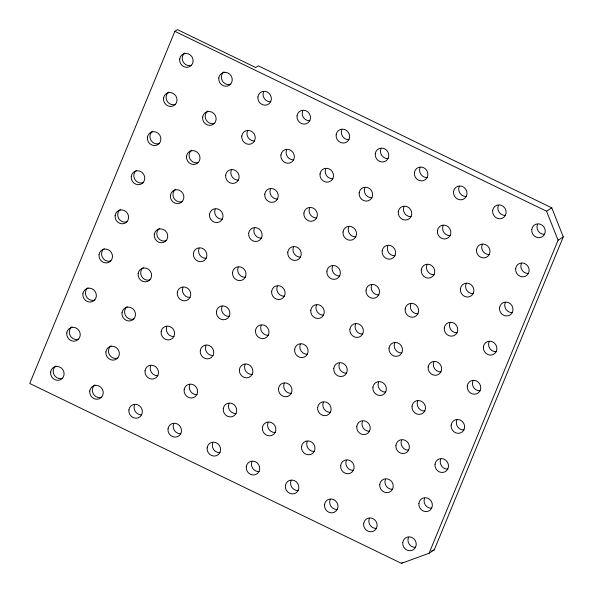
<?xml version="1.0" encoding="UTF-8"?>
<svg xmlns="http://www.w3.org/2000/svg" width="593" height="593" viewBox="0 0 593 593"><rect width="100%" height="100%" fill="white"/><g stroke="black" fill="none" stroke-linecap="round" stroke-linejoin="round"><path stroke-width="0.89" d="M174.868 31.333L29.732 383.478L401.424 563.35L429.05 553.254L434.254 549.881L563.268 236.866L551.772 207.839L258.333 65.83L255.724 67.52L177.477 29.65L174.868 31.333L546.561 211.212L558.065 240.239L429.05 553.254M546.561 211.212L551.772 207.839M558.065 240.239L563.268 236.866M401.424 563.35L402.906 562.386M431.667 550.83L434.254 549.881M268.34 335.297A7.086 6.634 57.1 0 1 261.187 325.335M252.218 374.428A7.086 6.634 57.1 0 1 245.057 364.458M157.834 375.688A7.086 6.634 57.1 0 1 150.681 365.718M219.959 452.681A7.086 6.634 57.1 0 1 212.805 442.712M236.088 413.551A7.086 6.634 57.1 0 1 228.935 403.588M316.721 217.92A7.086 6.634 57.1 0 1 309.568 207.95M332.851 178.789A7.086 6.634 57.1 0 1 325.698 168.827M284.47 296.174A7.086 6.634 57.1 0 1 277.316 286.204M300.599 257.043A7.086 6.634 57.1 0 1 293.439 247.081M348.973 139.666A7.086 6.634 57.1 0 1 341.82 129.704M141.712 414.811A7.086 6.634 57.1 0 1 134.552 404.849M270.727 101.796A7.086 6.634 57.1 0 1 263.566 91.833M222.345 219.18A7.086 6.634 57.1 0 1 215.192 209.21M206.216 258.303A7.086 6.634 57.1 0 1 199.063 248.341M133.944 318.945A7.086 6.634 57.1 0 1 125.479 315.498A7.086 6.634 57.1 0 1 127.206 306.618M150.066 279.814A7.086 6.634 57.1 0 1 141.608 276.368A7.086 6.634 57.1 0 1 143.336 267.495M198.447 162.438A7.086 6.634 57.1 0 1 189.99 158.991A7.086 6.634 57.1 0 1 191.717 150.118M214.577 123.307A7.086 6.634 57.1 0 1 206.112 119.86A7.086 6.634 57.1 0 1 207.839 110.987M166.196 240.691A7.086 6.634 57.1 0 1 157.731 237.244A7.086 6.634 57.1 0 1 159.458 228.372M182.318 201.561A7.086 6.634 57.1 0 1 173.86 198.114A7.086 6.634 57.1 0 1 175.587 189.241M230.699 84.184A7.086 6.634 57.1 0 1 222.242 80.737A7.086 6.634 57.1 0 1 223.969 71.864M101.685 397.199A7.086 6.634 57.1 0 1 93.227 393.752A7.086 6.634 57.1 0 1 94.954 384.872M117.814 358.068A7.086 6.634 57.1 0 1 109.357 354.621A7.086 6.634 57.1 0 1 111.084 345.749M254.597 140.926A7.086 6.634 57.1 0 1 247.444 130.957M238.475 180.05A7.086 6.634 57.1 0 1 231.314 170.087M190.094 297.434A7.086 6.634 57.1 0 1 182.933 287.464M173.964 336.557A7.086 6.634 57.1 0 1 166.811 326.595M196.965 394.619A7.086 6.634 57.1 0 1 189.804 384.657M180.835 433.75A7.086 6.634 57.1 0 1 173.682 423.78M309.85 120.735A7.086 6.634 57.1 0 1 302.697 110.765M261.469 238.112A7.086 6.634 57.1 0 1 254.315 228.149M245.346 277.242A7.086 6.634 57.1 0 1 238.186 267.273M293.728 159.858A7.086 6.634 57.1 0 1 286.567 149.896M277.598 198.989A7.086 6.634 57.1 0 1 270.445 189.019M229.217 316.365A7.086 6.634 57.1 0 1 222.064 306.403M489.351 254.53A7.086 6.634 57.1 0 1 482.198 244.561M440.97 371.907A7.086 6.634 57.1 0 1 433.817 361.945M457.099 332.784A7.086 6.634 57.1 0 1 449.946 322.814M505.481 215.4A7.086 6.634 57.1 0 1 498.32 205.437M376.466 528.415A7.086 6.634 57.1 0 1 369.306 518.452M392.588 489.292A7.086 6.634 57.1 0 1 385.435 479.322M480.1 390.846A7.086 6.634 57.1 0 1 472.94 380.876M496.222 351.716A7.086 6.634 57.1 0 1 489.069 341.753M447.841 469.1A7.086 6.634 57.1 0 1 440.688 459.13M463.971 429.969A7.086 6.634 57.1 0 1 456.818 420.007M512.352 312.593A7.086 6.634 57.1 0 1 505.199 302.623M528.474 273.462A7.086 6.634 57.1 0 1 521.321 263.5M544.604 234.339A7.086 6.634 57.1 0 1 537.451 224.369M415.589 547.354A7.086 6.634 57.1 0 1 408.436 537.384M431.719 508.223A7.086 6.634 57.1 0 1 424.558 498.261M369.595 431.23A7.086 6.634 57.1 0 1 362.434 421.26M385.717 392.099A7.086 6.634 57.1 0 1 378.564 382.137M434.098 274.722A7.086 6.634 57.1 0 1 426.945 264.752M450.228 235.591A7.086 6.634 57.1 0 1 443.067 225.629M401.846 352.976A7.086 6.634 57.1 0 1 394.693 343.006M417.976 313.845A7.086 6.634 57.1 0 1 410.816 303.883M466.35 196.468A7.086 6.634 57.1 0 1 459.197 186.498M337.335 509.483A7.086 6.634 57.1 0 1 330.182 499.514M353.465 470.353A7.086 6.634 57.1 0 1 346.312 460.39M330.464 412.298A7.086 6.634 57.1 0 1 323.311 402.328M346.594 373.167A7.086 6.634 57.1 0 1 339.441 363.205M394.975 255.791A7.086 6.634 57.1 0 1 387.822 245.821M411.105 216.66A7.086 6.634 57.1 0 1 403.944 206.698M362.723 334.044A7.086 6.634 57.1 0 1 355.563 324.075M378.845 294.914A7.086 6.634 57.1 0 1 371.692 284.951M427.227 177.537A7.086 6.634 57.1 0 1 420.074 167.567M298.212 490.552A7.086 6.634 57.1 0 1 291.059 480.582M314.342 451.421A7.086 6.634 57.1 0 1 307.181 441.459M259.089 471.613A7.086 6.634 57.1 0 1 251.929 461.65M275.211 432.49A7.086 6.634 57.1 0 1 268.058 422.52M307.471 354.236A7.086 6.634 57.1 0 1 300.31 344.266M291.341 393.359A7.086 6.634 57.1 0 1 284.188 383.397M355.852 236.852A7.086 6.634 57.1 0 1 348.691 226.889M371.974 197.728A7.086 6.634 57.1 0 1 364.821 187.759M323.593 315.105A7.086 6.634 57.1 0 1 316.44 305.143M339.722 275.982A7.086 6.634 57.1 0 1 332.569 266.012M388.104 158.598A7.086 6.634 57.1 0 1 380.943 148.635M213.087 355.496A7.086 6.634 57.1 0 1 205.934 345.526M408.718 450.161A7.086 6.634 57.1 0 1 401.565 440.199M424.847 411.038A7.086 6.634 57.1 0 1 417.687 401.068M473.229 293.654A7.086 6.634 57.1 0 1 466.068 283.691M143.195 182.629A7.086 6.634 57.1 0 1 134.737 179.182A7.086 6.634 57.1 0 1 136.464 170.31M159.324 143.506A7.086 6.634 57.1 0 1 150.859 140.059A7.086 6.634 57.1 0 1 152.586 131.179M78.691 339.137A7.086 6.634 57.1 0 1 70.226 335.69A7.086 6.634 57.1 0 1 71.953 326.817M175.446 104.375A7.086 6.634 57.1 0 1 166.989 100.929A7.086 6.634 57.1 0 1 168.716 92.056M127.065 221.76A7.086 6.634 57.1 0 1 118.607 218.313A7.086 6.634 57.1 0 1 120.335 209.433M191.576 65.252A7.086 6.634 57.1 0 1 183.118 61.805A7.086 6.634 57.1 0 1 184.846 52.925M62.562 378.267A7.086 6.634 57.1 0 1 54.104 374.82A7.086 6.634 57.1 0 1 55.831 365.94M110.943 260.883A7.086 6.634 57.1 0 1 102.485 257.436A7.086 6.634 57.1 0 1 104.205 248.563M94.813 300.014A7.086 6.634 57.1 0 1 86.356 296.567A7.086 6.634 57.1 0 1 88.083 287.687M255.524 330.427A7.086 6.634 57.1 0 0 264.841 338.306A7.086 6.634 57.1 0 0 266.353 326.476A7.086 6.634 57.1 0 0 255.524 330.427M239.394 369.558A7.086 6.634 57.1 0 0 248.712 377.43A7.086 6.634 57.1 0 0 250.224 365.599A7.086 6.634 57.1 0 0 239.394 369.558M145.018 370.818A7.086 6.634 57.1 0 0 154.336 378.69A7.086 6.634 57.1 0 0 155.848 366.859A7.086 6.634 57.1 0 0 145.018 370.818M128.889 409.941A7.086 6.634 57.1 0 0 138.206 417.82A7.086 6.634 57.1 0 0 139.718 405.99A7.086 6.634 57.1 0 0 128.889 409.941M453.534 191.598A7.086 6.634 57.1 0 0 462.851 199.47A7.086 6.634 57.1 0 0 464.363 187.64A7.086 6.634 57.1 0 0 453.534 191.598M324.519 504.613A7.086 6.634 57.1 0 0 333.837 512.485A7.086 6.634 57.1 0 0 335.349 500.655A7.086 6.634 57.1 0 0 324.519 504.613M340.649 465.483A7.086 6.634 57.1 0 0 349.959 473.362A7.086 6.634 57.1 0 0 351.471 461.532A7.086 6.634 57.1 0 0 340.649 465.483M317.648 407.428A7.086 6.634 57.1 0 0 326.965 415.3A7.086 6.634 57.1 0 0 328.478 403.47A7.086 6.634 57.1 0 0 317.648 407.428M333.777 368.297A7.086 6.634 57.1 0 0 343.088 376.17A7.086 6.634 57.1 0 0 344.6 364.339A7.086 6.634 57.1 0 0 333.777 368.297M382.151 250.921A7.086 6.634 57.1 0 0 391.469 258.793A7.086 6.634 57.1 0 0 392.981 246.962A7.086 6.634 57.1 0 0 382.151 250.921M398.281 211.79A7.086 6.634 57.1 0 0 407.599 219.662A7.086 6.634 57.1 0 0 409.111 207.832A7.086 6.634 57.1 0 0 398.281 211.79M349.9 329.174A7.086 6.634 57.1 0 0 359.217 337.046A7.086 6.634 57.1 0 0 360.729 325.216A7.086 6.634 57.1 0 0 349.9 329.174M366.029 290.044A7.086 6.634 57.1 0 0 375.347 297.916A7.086 6.634 57.1 0 0 376.851 286.085A7.086 6.634 57.1 0 0 366.029 290.044M414.411 172.667A7.086 6.634 57.1 0 0 423.728 180.539A7.086 6.634 57.1 0 0 425.233 168.708A7.086 6.634 57.1 0 0 414.411 172.667M285.396 485.682A7.086 6.634 57.1 0 0 294.706 493.554A7.086 6.634 57.1 0 0 296.218 481.724A7.086 6.634 57.1 0 0 285.396 485.682M301.518 446.551A7.086 6.634 57.1 0 0 310.836 454.423A7.086 6.634 57.1 0 0 312.348 442.593A7.086 6.634 57.1 0 0 301.518 446.551M246.265 466.743A7.086 6.634 57.1 0 0 255.583 474.622A7.086 6.634 57.1 0 0 257.095 462.785A7.086 6.634 57.1 0 0 246.265 466.743M262.395 427.62A7.086 6.634 57.1 0 0 271.713 435.492A7.086 6.634 57.1 0 0 273.225 423.661A7.086 6.634 57.1 0 0 262.395 427.62M294.647 349.366A7.086 6.634 57.1 0 0 303.964 357.238A7.086 6.634 57.1 0 0 305.477 345.408A7.086 6.634 57.1 0 0 294.647 349.366M278.525 388.489A7.086 6.634 57.1 0 0 287.835 396.369A7.086 6.634 57.1 0 0 289.347 384.531A7.086 6.634 57.1 0 0 278.525 388.489M343.028 231.982A7.086 6.634 57.1 0 0 352.346 239.861A7.086 6.634 57.1 0 0 353.858 228.023A7.086 6.634 57.1 0 0 343.028 231.982M359.158 192.858A7.086 6.634 57.1 0 0 368.475 200.731A7.086 6.634 57.1 0 0 369.98 188.9A7.086 6.634 57.1 0 0 359.158 192.858M310.776 310.235A7.086 6.634 57.1 0 0 320.094 318.115A7.086 6.634 57.1 0 0 321.606 306.277A7.086 6.634 57.1 0 0 310.776 310.235M105.895 351.886A7.086 6.634 57.1 0 0 115.205 359.758A7.086 6.634 57.1 0 0 116.717 347.928A7.086 6.634 57.1 0 0 105.895 351.886M303.905 213.05A7.086 6.634 57.1 0 0 313.223 220.922A7.086 6.634 57.1 0 0 314.727 209.092A7.086 6.634 57.1 0 0 303.905 213.05M320.027 173.919A7.086 6.634 57.1 0 0 329.345 181.799A7.086 6.634 57.1 0 0 330.857 169.969A7.086 6.634 57.1 0 0 320.027 173.919M271.653 291.304A7.086 6.634 57.1 0 0 280.963 299.176A7.086 6.634 57.1 0 0 282.476 287.346A7.086 6.634 57.1 0 0 271.653 291.304M287.775 252.173A7.086 6.634 57.1 0 0 297.093 260.053A7.086 6.634 57.1 0 0 298.605 248.222A7.086 6.634 57.1 0 0 287.775 252.173M336.157 134.796A7.086 6.634 57.1 0 0 345.474 142.668A7.086 6.634 57.1 0 0 346.987 130.838A7.086 6.634 57.1 0 0 336.157 134.796M207.142 447.811A7.086 6.634 57.1 0 0 216.46 455.683A7.086 6.634 57.1 0 0 217.972 443.853A7.086 6.634 57.1 0 0 207.142 447.811M467.277 385.976A7.086 6.634 57.1 0 0 476.594 393.848A7.086 6.634 57.1 0 0 478.106 382.018A7.086 6.634 57.1 0 0 467.277 385.976M483.406 346.846A7.086 6.634 57.1 0 0 492.724 354.718A7.086 6.634 57.1 0 0 494.228 342.887A7.086 6.634 57.1 0 0 483.406 346.846M435.025 464.23A7.086 6.634 57.1 0 0 444.342 472.102A7.086 6.634 57.1 0 0 445.854 460.272A7.086 6.634 57.1 0 0 435.025 464.23M451.154 425.099A7.086 6.634 57.1 0 0 460.464 432.972A7.086 6.634 57.1 0 0 461.977 421.141A7.086 6.634 57.1 0 0 451.154 425.099M499.528 307.723A7.086 6.634 57.1 0 0 508.846 315.595A7.086 6.634 57.1 0 0 510.358 303.764A7.086 6.634 57.1 0 0 499.528 307.723M515.658 268.592A7.086 6.634 57.1 0 0 524.975 276.464A7.086 6.634 57.1 0 0 526.488 264.634A7.086 6.634 57.1 0 0 515.658 268.592M531.788 229.469A7.086 6.634 57.1 0 0 541.105 237.341A7.086 6.634 57.1 0 0 542.61 225.51A7.086 6.634 57.1 0 0 531.788 229.469M402.773 542.484A7.086 6.634 57.1 0 0 412.083 550.356A7.086 6.634 57.1 0 0 413.595 538.526A7.086 6.634 57.1 0 0 402.773 542.484M418.895 503.353A7.086 6.634 57.1 0 0 428.213 511.225A7.086 6.634 57.1 0 0 429.725 499.395A7.086 6.634 57.1 0 0 418.895 503.353M356.771 426.36A7.086 6.634 57.1 0 0 366.089 434.232A7.086 6.634 57.1 0 0 367.601 422.401A7.086 6.634 57.1 0 0 356.771 426.36M372.901 387.229A7.086 6.634 57.1 0 0 382.218 395.108A7.086 6.634 57.1 0 0 383.73 383.278A7.086 6.634 57.1 0 0 372.901 387.229M421.282 269.852A7.086 6.634 57.1 0 0 430.6 277.724A7.086 6.634 57.1 0 0 432.104 265.894A7.086 6.634 57.1 0 0 421.282 269.852M437.404 230.721A7.086 6.634 57.1 0 0 446.722 238.601A7.086 6.634 57.1 0 0 448.234 226.771A7.086 6.634 57.1 0 0 437.404 230.721M389.023 348.106A7.086 6.634 57.1 0 0 398.34 355.978A7.086 6.634 57.1 0 0 399.852 344.148A7.086 6.634 57.1 0 0 389.023 348.106M405.152 308.975A7.086 6.634 57.1 0 0 414.47 316.855A7.086 6.634 57.1 0 0 415.982 305.024A7.086 6.634 57.1 0 0 405.152 308.975M257.903 96.926A7.086 6.634 57.1 0 0 267.221 104.805A7.086 6.634 57.1 0 0 268.733 92.975A7.086 6.634 57.1 0 0 257.903 96.926M209.522 214.31A7.086 6.634 57.1 0 0 218.839 222.182A7.086 6.634 57.1 0 0 220.351 210.352A7.086 6.634 57.1 0 0 209.522 214.31M193.4 253.433A7.086 6.634 57.1 0 0 202.717 261.313A7.086 6.634 57.1 0 0 204.229 249.483A7.086 6.634 57.1 0 0 193.4 253.433M223.272 408.681A7.086 6.634 57.1 0 0 232.582 416.56A7.086 6.634 57.1 0 0 234.094 404.73A7.086 6.634 57.1 0 0 223.272 408.681M122.017 312.756A7.086 6.634 57.1 0 0 131.335 320.628A7.086 6.634 57.1 0 0 132.847 308.797A7.086 6.634 57.1 0 0 122.017 312.756M138.147 273.632A7.086 6.634 57.1 0 0 147.464 281.505A7.086 6.634 57.1 0 0 148.976 269.674A7.086 6.634 57.1 0 0 138.147 273.632M186.528 156.248A7.086 6.634 57.1 0 0 195.846 164.12A7.086 6.634 57.1 0 0 197.35 152.29A7.086 6.634 57.1 0 0 186.528 156.248M202.65 117.125A7.086 6.634 57.1 0 0 211.968 124.997A7.086 6.634 57.1 0 0 213.48 113.167A7.086 6.634 57.1 0 0 202.65 117.125M154.276 234.502A7.086 6.634 57.1 0 0 163.586 242.374A7.086 6.634 57.1 0 0 165.099 230.544A7.086 6.634 57.1 0 0 154.276 234.502M170.399 195.379A7.086 6.634 57.1 0 0 179.716 203.251A7.086 6.634 57.1 0 0 181.228 191.42A7.086 6.634 57.1 0 0 170.399 195.379M218.78 77.994A7.086 6.634 57.1 0 0 228.097 85.866A7.086 6.634 57.1 0 0 229.61 74.036A7.086 6.634 57.1 0 0 218.78 77.994M89.765 391.009A7.086 6.634 57.1 0 0 99.083 398.881A7.086 6.634 57.1 0 0 100.595 387.051A7.086 6.634 57.1 0 0 89.765 391.009M326.899 271.112A7.086 6.634 57.1 0 0 336.216 278.984A7.086 6.634 57.1 0 0 337.728 267.154A7.086 6.634 57.1 0 0 326.899 271.112M375.28 153.728A7.086 6.634 57.1 0 0 384.598 161.607A7.086 6.634 57.1 0 0 386.11 149.77A7.086 6.634 57.1 0 0 375.28 153.728M200.271 350.626A7.086 6.634 57.1 0 0 209.588 358.498A7.086 6.634 57.1 0 0 211.101 346.668A7.086 6.634 57.1 0 0 200.271 350.626M216.401 311.495A7.086 6.634 57.1 0 0 225.711 319.375A7.086 6.634 57.1 0 0 227.223 307.537A7.086 6.634 57.1 0 0 216.401 311.495M264.774 194.119A7.086 6.634 57.1 0 0 274.092 201.991A7.086 6.634 57.1 0 0 275.604 190.16A7.086 6.634 57.1 0 0 264.774 194.119M280.904 154.988A7.086 6.634 57.1 0 0 290.222 162.867A7.086 6.634 57.1 0 0 291.734 151.03A7.086 6.634 57.1 0 0 280.904 154.988M232.523 272.372A7.086 6.634 57.1 0 0 241.84 280.244A7.086 6.634 57.1 0 0 243.352 268.414A7.086 6.634 57.1 0 0 232.523 272.372M248.652 233.242A7.086 6.634 57.1 0 0 257.97 241.121A7.086 6.634 57.1 0 0 259.475 229.283A7.086 6.634 57.1 0 0 248.652 233.242M297.034 115.865A7.086 6.634 57.1 0 0 306.351 123.737A7.086 6.634 57.1 0 0 307.856 111.907A7.086 6.634 57.1 0 0 297.034 115.865M168.019 428.88A7.086 6.634 57.1 0 0 177.337 436.752A7.086 6.634 57.1 0 0 178.841 424.922A7.086 6.634 57.1 0 0 168.019 428.88M184.141 389.749A7.086 6.634 57.1 0 0 193.459 397.629A7.086 6.634 57.1 0 0 194.971 385.791A7.086 6.634 57.1 0 0 184.141 389.749M161.148 331.687A7.086 6.634 57.1 0 0 170.458 339.567A7.086 6.634 57.1 0 0 171.97 327.736A7.086 6.634 57.1 0 0 161.148 331.687M177.27 292.564A7.086 6.634 57.1 0 0 186.587 300.436A7.086 6.634 57.1 0 0 188.1 288.606A7.086 6.634 57.1 0 0 177.27 292.564M225.651 175.18A7.086 6.634 57.1 0 0 234.969 183.059A7.086 6.634 57.1 0 0 236.481 171.229A7.086 6.634 57.1 0 0 225.651 175.18M241.781 136.056A7.086 6.634 57.1 0 0 251.098 143.929A7.086 6.634 57.1 0 0 252.603 132.098A7.086 6.634 57.1 0 0 241.781 136.056M395.902 445.291A7.086 6.634 57.1 0 0 405.212 453.171A7.086 6.634 57.1 0 0 406.724 441.333A7.086 6.634 57.1 0 0 395.902 445.291M412.024 406.168A7.086 6.634 57.1 0 0 421.341 414.04A7.086 6.634 57.1 0 0 422.853 402.21A7.086 6.634 57.1 0 0 412.024 406.168M460.405 288.784A7.086 6.634 57.1 0 0 469.723 296.663A7.086 6.634 57.1 0 0 471.235 284.825A7.086 6.634 57.1 0 0 460.405 288.784M476.535 249.66A7.086 6.634 57.1 0 0 485.852 257.532A7.086 6.634 57.1 0 0 487.357 245.702A7.086 6.634 57.1 0 0 476.535 249.66M428.153 367.037A7.086 6.634 57.1 0 0 437.471 374.917A7.086 6.634 57.1 0 0 438.976 363.079A7.086 6.634 57.1 0 0 428.153 367.037M444.276 327.914A7.086 6.634 57.1 0 0 453.593 335.786A7.086 6.634 57.1 0 0 455.105 323.956A7.086 6.634 57.1 0 0 444.276 327.914M492.657 210.53A7.086 6.634 57.1 0 0 501.975 218.409A7.086 6.634 57.1 0 0 503.487 206.572A7.086 6.634 57.1 0 0 492.657 210.53M363.642 523.545A7.086 6.634 57.1 0 0 372.96 531.424A7.086 6.634 57.1 0 0 374.472 519.587A7.086 6.634 57.1 0 0 363.642 523.545M379.772 484.422A7.086 6.634 57.1 0 0 389.09 492.294A7.086 6.634 57.1 0 0 390.602 480.463A7.086 6.634 57.1 0 0 379.772 484.422M147.398 137.317A7.086 6.634 57.1 0 0 156.715 145.189A7.086 6.634 57.1 0 0 158.227 133.358A7.086 6.634 57.1 0 0 147.398 137.317M66.764 332.947A7.086 6.634 57.1 0 0 76.082 340.827A7.086 6.634 57.1 0 0 77.594 328.989A7.086 6.634 57.1 0 0 66.764 332.947M163.527 98.186A7.086 6.634 57.1 0 0 172.845 106.065A7.086 6.634 57.1 0 0 174.357 94.228A7.086 6.634 57.1 0 0 163.527 98.186M179.657 59.063A7.086 6.634 57.1 0 0 188.974 66.935A7.086 6.634 57.1 0 0 190.479 55.105A7.086 6.634 57.1 0 0 179.657 59.063M131.275 176.44A7.086 6.634 57.1 0 0 140.593 184.319A7.086 6.634 57.1 0 0 142.105 172.481A7.086 6.634 57.1 0 0 131.275 176.44M50.642 372.078A7.086 6.634 57.1 0 0 59.96 379.95A7.086 6.634 57.1 0 0 61.464 368.12A7.086 6.634 57.1 0 0 50.642 372.078M115.146 215.57A7.086 6.634 57.1 0 0 124.463 223.442A7.086 6.634 57.1 0 0 125.975 211.612A7.086 6.634 57.1 0 0 115.146 215.57M99.024 254.694A7.086 6.634 57.1 0 0 108.334 262.573A7.086 6.634 57.1 0 0 109.846 250.735A7.086 6.634 57.1 0 0 99.024 254.694M82.894 293.824A7.086 6.634 57.1 0 0 92.212 301.696A7.086 6.634 57.1 0 0 93.724 289.866A7.086 6.634 57.1 0 0 82.894 293.824"/></g></svg>
